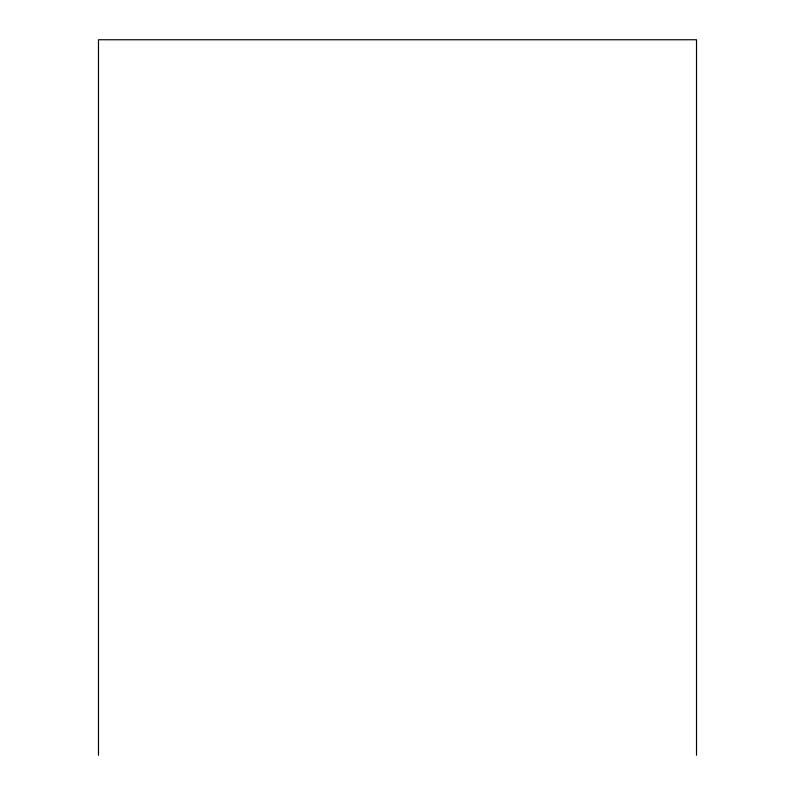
<?xml version="1.0" encoding="UTF-8"?>
<svg xmlns="http://www.w3.org/2000/svg" width="795" height="795" viewBox="0 0 795 795"><rect width="100%" height="100%" fill="white"/><g stroke="black" fill="none" stroke-linecap="round" stroke-linejoin="round"><path stroke-width="1.19" d="M696.519 755.25L696.519 39.75L98.481 39.75L98.481 755.25"/></g></svg>
